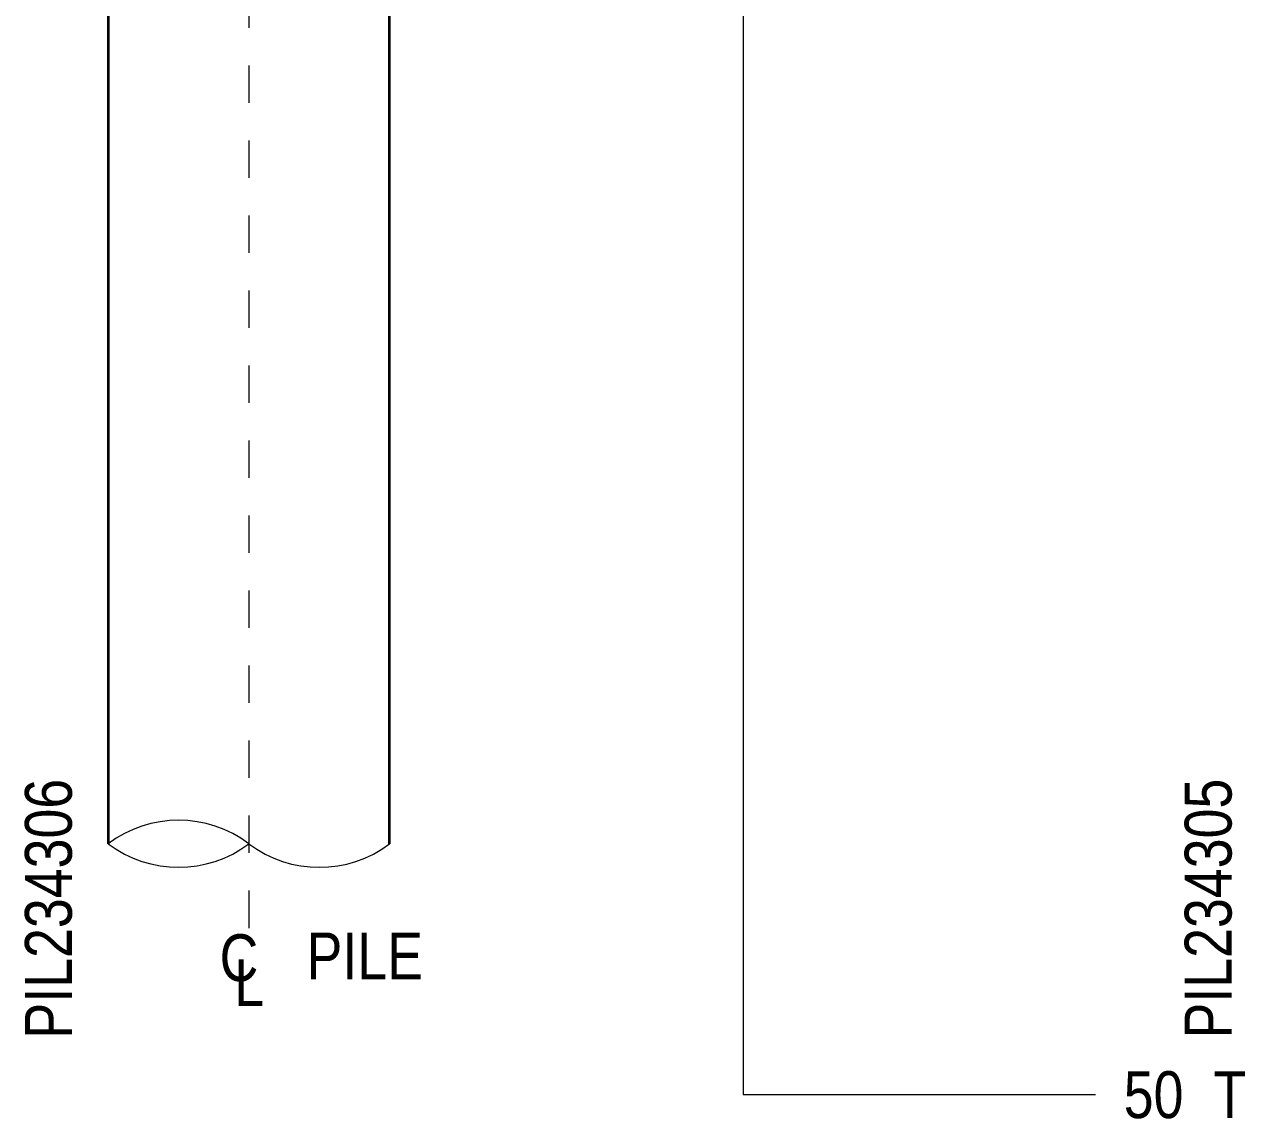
# Model space of a CAD drawing. Header units: metres. Extents: x 1652 to 1736, y -584 to 21.
# Drawn here: x 1716.942 to 1720.175, y 13.836 to 16.755 of the extents above; entities that cross this region are included whole.
import ezdxf

# ---------------------------------------------------------------- set-up
doc = ezdxf.new("R2010")
doc.units = ezdxf.units.M
doc.linetypes.add('JacobsCenter', pattern=[0.015, 0.009, -0.0015, 0.003, -0.0015])
doc.linetypes.add('JacobsDash', pattern=[0.0045, 0.003, -0.0015])
for name, color, linetype, lineweight in [('D-BDGE', 7, 'Continuous', 13), ('D-BDGE-FNDN-LINES-18-HID', 7, 'JacobsDash', 18), ('D-BDGE-FNDN-PILE-CONC', 7, 'Continuous', 50), ('D-BDGE-LINE', 7, 'Continuous', 9), ('D-ENHA-GEN-LINE', 7, 'Continuous', 9), ('D-ENHA-TEXT', 7, 'Continuous', 9), ('D-ENHA-TEXT-TAG', 7, 'Continuous', 18)]:
    doc.layers.add(name, color=color, linetype=linetype, lineweight=lineweight)
doc.styles.add('Arial Narrow_1', font='ARIALN.TTF', dxfattribs={"height": 0.125})

# ---------------------------------------------------------------- blocks, each defined once
blk = doc.blocks.new('01_SFO_FRP_Pile_CastInPlace_CS - CAST-IN-PLACE PILE - 0750-V7-DRG-2871071 - ABUTMENT A CONCRETE ELEVATION')
at = {"layer": 'D-BDGE-FNDN-LINES-18-HID', "lineweight": 35}
for p, q in [((1673.4452, 17.845), (1673.4452, 17.7951)), ((1673.4452, 17.845), (1673.8201, 17.845)), ((1673.4452, 17.845), (1673.8201, 17.845)), ((1673.8201, 17.845), (1674.1952, 17.845)), ((1673.8203, 17.845), (1674.1952, 17.845)), ((1674.1952, 17.7876), (1674.1952, 17.845))]:
    blk.add_line(p, q, dxfattribs=at)
at = {"layer": 'D-BDGE-FNDN-PILE-CONC', "lineweight": 35}
for p, q in [((1673.4452, 17.795), (1673.4452, 14.5698)), ((1674.1952, 14.5696), (1674.1952, 17.7876))]:
    blk.add_line(p, q, dxfattribs=at)
blk = doc.blocks.new('CS_DET_Pile-Column_BreakLine - CS_Tubular BreakLine-5514570-DRG-2871071 - ABUTMENT A CONCRETE ELEVATION')
at = {"layer": 'D-BDGE-LINE', "lineweight": 18}
for centre, radius, start, end in [((1664.8927, 14.3213), 0.3112, 52.9573, 127.0427), ((1664.8927, 14.8182), 0.3112, 232.9573, 307.0427), ((1665.2677, 14.8182), 0.3113, 232.9573, 307.0427)]:
    blk.add_arc(centre, radius, start, end, dxfattribs=at)
blk = doc.blocks.new('CS_Annot_Centreline Symbol1 - CS_Annot_Centreline Symbol 2-5308920-DRG-2871071 - ABUTMENT A CONCRETE ELEVATION')
at = {"layer": 'D-ENHA-GEN-LINE', "char_height": 0.125, "attachment_point": 1, "style": 'Arial Narrow_1'}
for s, insert, width in [('C  ', (1654.4318, 14.3284), 0.220464), ('L', (1654.4709, 14.2617), 0.096202)]:
    blk.add_mtext(s, dxfattribs=dict(at, insert=insert, width=width))

msp = doc.modelspace()

# ---------------------------------------------------------------- linework, layer by layer
at = {"layer": 'D-BDGE', "linetype": 'JacobsCenter', "lineweight": 18}
msp.add_line((1717.5412, 18.2451), (1717.5412, 14.2765), dxfattribs=at)
at = {"layer": 'D-ENHA-TEXT'}
for p, q in [((1718.859, 17.7274), (1718.859, 13.9007)), ((1718.859, 13.9007), (1719.7984, 13.9007))]:
    msp.add_line(p, q, dxfattribs=at)

# ---------------------------------------------------------------- block references
at = {"layer": 'D-BDGE-FNDN-LINES-18-HID', "lineweight": 35}
msp.add_blockref('01_SFO_FRP_Pile_CastInPlace_CS - CAST-IN-PLACE PILE - 0750-V7-DRG-2871071 - ABUTMENT A CONCRETE ELEVATION', (43.7211, 0), dxfattribs=at)
at = {"layer": 'D-BDGE-LINE'}
msp.add_blockref('CS_DET_Pile-Column_BreakLine - CS_Tubular BreakLine-5514570-DRG-2871071 - ABUTMENT A CONCRETE ELEVATION', (52.4613, 0), dxfattribs=at)
at = {"layer": 'D-ENHA-GEN-LINE'}
msp.add_blockref('CS_Annot_Centreline Symbol1 - CS_Annot_Centreline Symbol 2-5308920-DRG-2871071 - ABUTMENT A CONCRETE ELEVATION', (63.0313, 0), dxfattribs=at)

# ---------------------------------------------------------------- texts
at = {"layer": 'D-ENHA-GEN-LINE', "insert": (1717.695, 14.333), "char_height": 0.125, "attachment_point": 1, "style": 'Arial Narrow_1', "bg_fill": 3, "box_fill_scale": 1, "bg_fill_color": 256, "bg_fill_true_color": 13158600, "bg_fill_transparency": 0}
msp.add_mtext('PILE', dxfattribs=at)
at = {"layer": 'D-ENHA-TEXT', "insert": (1719.8734, 13.9632), "char_height": 0.125, "attachment_point": 1, "style": 'Arial Narrow_1', "bg_fill": 3, "box_fill_scale": 1, "bg_fill_color": 256, "bg_fill_transparency": 0}
msp.add_mtext('50  THK BLINDING CONCRETE', dxfattribs=at)
at = {"layer": 'D-ENHA-TEXT-TAG', "lineweight": 9, "char_height": 0.125, "attachment_point": 1, "rotation": 90, "style": 'Arial Narrow_1', "bg_fill": 3, "box_fill_scale": 1, "bg_fill_color": 256, "bg_fill_true_color": 13158600, "bg_fill_transparency": 0}
for s, insert in [('PIL234306', (1716.9443, 14.0502)), ('PIL234305', (1720.0359, 14.0505))]:
    msp.add_mtext(s, dxfattribs=dict(at, insert=insert))

doc.saveas('drawing.dxf')
